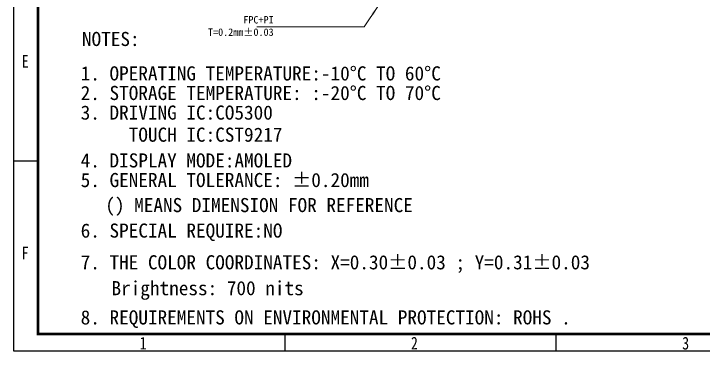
# Model space of a CAD drawing. Header units: inches. Extents: x 265 to 1423, y -753 to -394.
# Drawn here: x 1074.6 to 1221.8, y -750.8 to -678.8 of the extents above; entities that cross this region are included whole.
import ezdxf

# ---------------------------------------------------------------- set-up
doc = ezdxf.new("R2010")
doc.units = ezdxf.units.IN
doc.header["$LTSCALE"] = 0.909449
doc.header["$MEASUREMENT"] = 0
doc.layers.get('0').update_dxf_attribs({"linetype": 'CONTINUOUS'})
doc.layers.add('DIM（标注）', color=3, linetype='CONTINUOUS')
doc.layers.add('图框', color=7, linetype='CONTINUOUS')
doc.styles.get("Standard").update_dxf_attribs({"font": 'txt', "width": 0.8})
doc.styles.add('TITLE', font='arial.ttf')
doc.styles.add('宋', font='SimSun.ttf', dxfattribs={"height": 2})
doc.styles.add('宋体', font='SimSun.ttf', dxfattribs={"width": 0.8})
doc.dimstyles.new('ISO-25$7', dxfattribs={"dimscale": 0.5, "dimtxt": 2.5, "dimasz": 2, "dimexe": 1.25, "dimexo": 0.625, "dimtad": 0, "dimdsep": 46, "dimtxsty": 'TITLE', "dimcen": 2.5, "dimclrd": 7, "dimclre": 256, "dimclrt": 7, "dimadec": 0, "dimazin": 0, "dimtfac": 1, "dimtmove": 0, "dimatfit": 0, "dimfxl": 1, "dimlwd": 9, "dimlwe": 9, "dimarcsym": 0})

msp = doc.modelspace()

# ---------------------------------------------------------------- linework, layer by layer
for p, q in [((1079.786, -710.231), (1074.598, -710.231)), ((1132.502, -750.85), (1132.502, -747.17)), ((1190.406, -750.85), (1190.406, -747.17))]:
    msp.add_line(p, q)
msp.add_lwpolyline([(1074.598, -505.52), (1420.513, -505.52), (1420.513, -750.85), (1074.598, -750.85), (1074.598, -505.52)])
at = {"color": 7, "linetype": 'Continuous', "const_width": 0.595}
msp.add_lwpolyline([(1079.786, -747.17), (1415.324, -747.17), (1415.324, -509.2), (1079.786, -509.2)], close=True, dxfattribs=at)

# ---------------------------------------------------------------- texts
at = {"char_height": 2.699, "attachment_point": 1}
for s, insert, width in [('E', (1076.296, -687.57), 16.08028), ('F', (1076.296, -728.512), 14.5413), ('1', (1101.468, -747.78), 4.58438), ('2', (1159.373, -747.78), 2.2306), ('3', (1217.277, -747.78), 6.02787)]:
    msp.add_mtext(s, dxfattribs=dict(at, insert=insert, width=width))
at = {"layer": 'DIM（标注）', "insert": (1130.066, -679.281), "char_height": 1.584, "attachment_point": 3, "style": '宋'}
msp.add_mtext_dynamic_manual_height_columns('FPC+PI T=0.2mm±0.03', width=16.15041, gutter_width=12.5, heights=[0], dxfattribs=at)
at = {"layer": '图框', "color": 233, "lineweight": 15, "style": '宋体'}
for s, height, p in [('NOTES:', 3.0152, (1089.148, -685.676)), ('1. OPERATING TEMPERATURE:-10°C TO 60°C', 3.01521, (1088.875, -693.028)), ('2. STORAGE TEMPERATURE: :-20°C TO 70°C', 3.01521, (1088.875, -697.212)), ('3. DRIVING IC:CO5300', 3.01521, (1088.875, -701.397)), ('     TOUCH IC:CST9217', 3.01521, (1088.875, -706.112)), ('4. DISPLAY MODE:AMOLED', 3.01521, (1088.875, -711.617)), ('5. GENERAL TOLERANCE: ±0.20mm', 3.01521, (1088.875, -715.802)), ('  () MEANS DIMENSION FOR REFERENCE', 3.01521, (1090.042, -721.152)), ('6. SPECIAL REQUIRE:NO', 3.01521, (1088.875, -726.593)), ('7. THE COLOR COORDINATES: X=0.30%%P0.03 ; Y=0.31%%P0.03', 3.01521, (1088.875, -733.368)), ('Brightness: 700 nits', 3.01521, (1095.453, -738.889)), ('8. REQUIREMENTS ON ENVIRONMENTAL PROTECTION: ROHS .', 3.01521, (1088.875, -745.133))]:
    msp.add_text(s, height=height, dxfattribs=at).set_placement(p)

# ---------------------------------------------------------------- leaders
msp.add_leader([(1152.282, -677.234), (1149.393, -681.595), (1126.448, -681.595)], dimstyle='ISO-25$7', override={"dimasz": 4, "dimclrd": 3})

doc.saveas('drawing.dxf')
